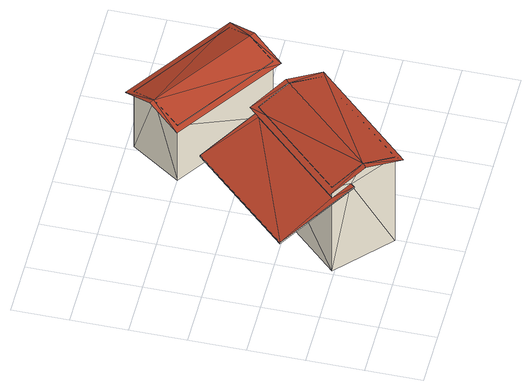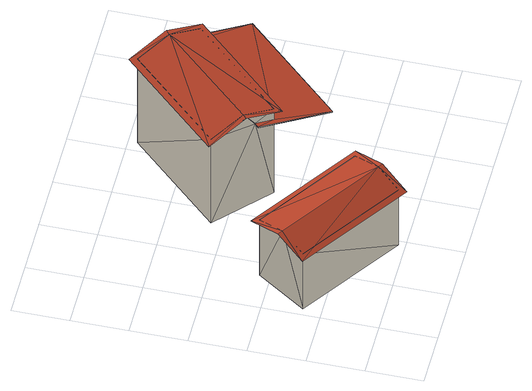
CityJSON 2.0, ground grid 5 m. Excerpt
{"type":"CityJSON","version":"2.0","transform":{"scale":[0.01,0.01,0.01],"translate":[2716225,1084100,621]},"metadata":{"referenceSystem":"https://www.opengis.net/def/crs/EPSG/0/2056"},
"CityObjects":{
"building1":{"type":"Building","attributes":{"DATUM_AENDERUNG":20160406,"DATUM_ERSTELLUNG":20160406,"ERSTELLUNG_JAHR":2016,"ERSTELLUNG_MONAT":4,"GRUND_AENDERUNG":"Verbessert","HERKUNFT_JAHR":2015,"HERKUNFT_MONAT":6,"OBJEKTART":"Gebaeude Einzelhaus","REVISION_JAHR":2016,"REVISION_MONAT":4},"children":["building1-1","building1-2"]},
"building1-1":{"type":"BuildingPart","attributes":{"DATUM_AENDERUNG":20160406,"DATUM_ERSTELLUNG":20160406,"ERSTELLUNG_JAHR":2016,"ERSTELLUNG_MONAT":4,"GRUND_AENDERUNG":"Verbessert","HERKUNFT_JAHR":2015,"HERKUNFT_MONAT":6,"OBJEKTART":"Gebaeude Einzelhaus","REVISION_JAHR":2016,"REVISION_MONAT":4},"parents":["building1"],"geometry":[{"type":"MultiSurface","lod":"3","boundaries":[[[0,1,2]],[[0,2,3]],[[0,3,4]],[[1,5,2]],[[6,7,2]],[[6,2,5]],[[7,4,3]],[[7,3,2]],[[8,0,4]],[[9,4,7]],[[3,4,9]],[[8,4,3]],[[8,1,0]],[[10,5,1]],[[10,1,8]],[[11,6,5]],[[2,5,10]],[[11,5,2]],[[9,7,6]],[[11,9,6]],[[3,9,12]],[[3,12,13]],[[3,13,8]],[[9,14,12]],[[14,15,12]],[[15,16,12]],[[13,17,8]],[[8,17,18]],[[8,18,10]],[[19,20,16]],[[19,16,15]],[[21,11,22]],[[21,22,19]],[[11,2,22]],[[2,10,23]],[[2,23,22]],[[10,18,23]],[[22,20,19]],[[11,21,9]],[[21,14,9]],[[21,15,14]],[[21,19,15]]],"semantics":{"surfaces":[{"type":"RoofSurface"},{"type":"WallSurface"},{"type":"GroundSurface"}],"values":[0,0,0,0,0,0,0,0,0,0,0,0,0,0,0,0,0,0,0,0,1,1,1,1,1,1,1,1,1,1,1,1,1,1,1,1,1,1,1,1,2,2]}}]},
"building1-2":{"type":"BuildingPart","attributes":{"DATUM_AENDERUNG":20160406,"DATUM_ERSTELLUNG":20160406,"ERSTELLUNG_JAHR":2016,"ERSTELLUNG_MONAT":4,"GRUND_AENDERUNG":"Verbessert","HERKUNFT_JAHR":2015,"HERKUNFT_MONAT":6,"OBJEKTART":"Offenes Gebaeude","REVISION_JAHR":2016,"REVISION_MONAT":4},"parents":["building1"],"geometry":[{"type":"MultiSurface","lod":"3","boundaries":[[[24,25,17]],[[24,17,26]],[[25,27,18]],[[25,18,17]],[[27,23,18]],[[17,13,26]],[[24,28,29]],[[24,29,25]],[[25,29,30]],[[25,30,27]],[[22,23,27]],[[22,27,30]],[[26,13,12]],[[26,12,31]],[[26,31,24]],[[31,28,24]],[[29,28,16]],[[29,16,20]],[[29,20,30]],[[28,31,16]],[[31,12,16]],[[20,22,30]]],"semantics":{"surfaces":[{"type":"RoofSurface"},{"type":"WallSurface"},{"type":"GroundSurface"}],"values":[0,0,0,0,0,0,1,1,1,1,1,1,1,1,1,1,2,2,2,2,2,2]}}]},
"building2":{"type":"Building","attributes":{"DATUM_AENDERUNG":20160406,"DATUM_ERSTELLUNG":20160406,"ERSTELLUNG_JAHR":2016,"ERSTELLUNG_MONAT":4,"GRUND_AENDERUNG":"Verbessert","HERKUNFT_JAHR":2015,"HERKUNFT_MONAT":6,"OBJEKTART":"Gebaeude Einzelhaus","REVISION_JAHR":2016,"REVISION_MONAT":4},"geometry":[{"type":"MultiSurface","lod":"3","boundaries":[[[32,33,34]],[[32,34,35]],[[32,35,36]],[[35,37,36]],[[38,39,35]],[[38,35,34]],[[38,34,33]],[[39,37,35]],[[34,40,33]],[[40,41,39]],[[40,39,38]],[[40,38,33]],[[41,35,37]],[[41,37,39]],[[36,37,42]],[[36,42,32]],[[37,35,42]],[[42,43,32]],[[43,34,33]],[[43,33,32]],[[43,44,34]],[[44,45,34]],[[45,40,34]],[[40,45,46]],[[40,46,41]],[[41,46,35]],[[46,47,35]],[[47,42,35]],[[42,47,44]],[[42,44,43]],[[44,47,45]],[[47,46,45]]],"semantics":{"surfaces":[{"type":"RoofSurface"},{"type":"WallSurface"},{"type":"GroundSurface"}],"values":[0,0,0,0,0,0,0,0,0,0,0,0,0,0,0,0,0,0,0,0,1,1,1,1,1,1,1,1,1,1,2,2]}}]}
},
"vertices":[
[1243,1386,1066],[425,514,1066],[718,307,1192],[1468,1107,1192],[1502,1143,1192],[684,271,1192],[954,18,1066],[1772,890,1066],[1245,1316,1084],[1701,888,1083],[495,516,1084],[952,88,1083],[1383,1187,1012],[1383,1187,1022],[1701,888,83],[1245,1316,83],[1245,1316,950],[1245,1316,960],[495,516,960],[495,516,83],[495,516,950],[952,88,83],[633,387,1012],[633,387,1022],
[881,1725,779],[63,852,779],[1417,1223,1022],[599,350,1022],[881,1725,769],[63,852,769],[599,350,1012],[1417,1223,1012],
[2151,1333,675],[2337,1608,779],[2296,1636,779],[1407,2236,779],[1180,1989,675],[1366,2264,779],[2503,1853,675],[1532,2509,675],[2433,1840,693],[1545,2440,693],[1250,2003,691],[2138,1402,691],[2138,1402,33],[2433,1840,33],[1545,2440,33],[1250,2003,33]
]}
